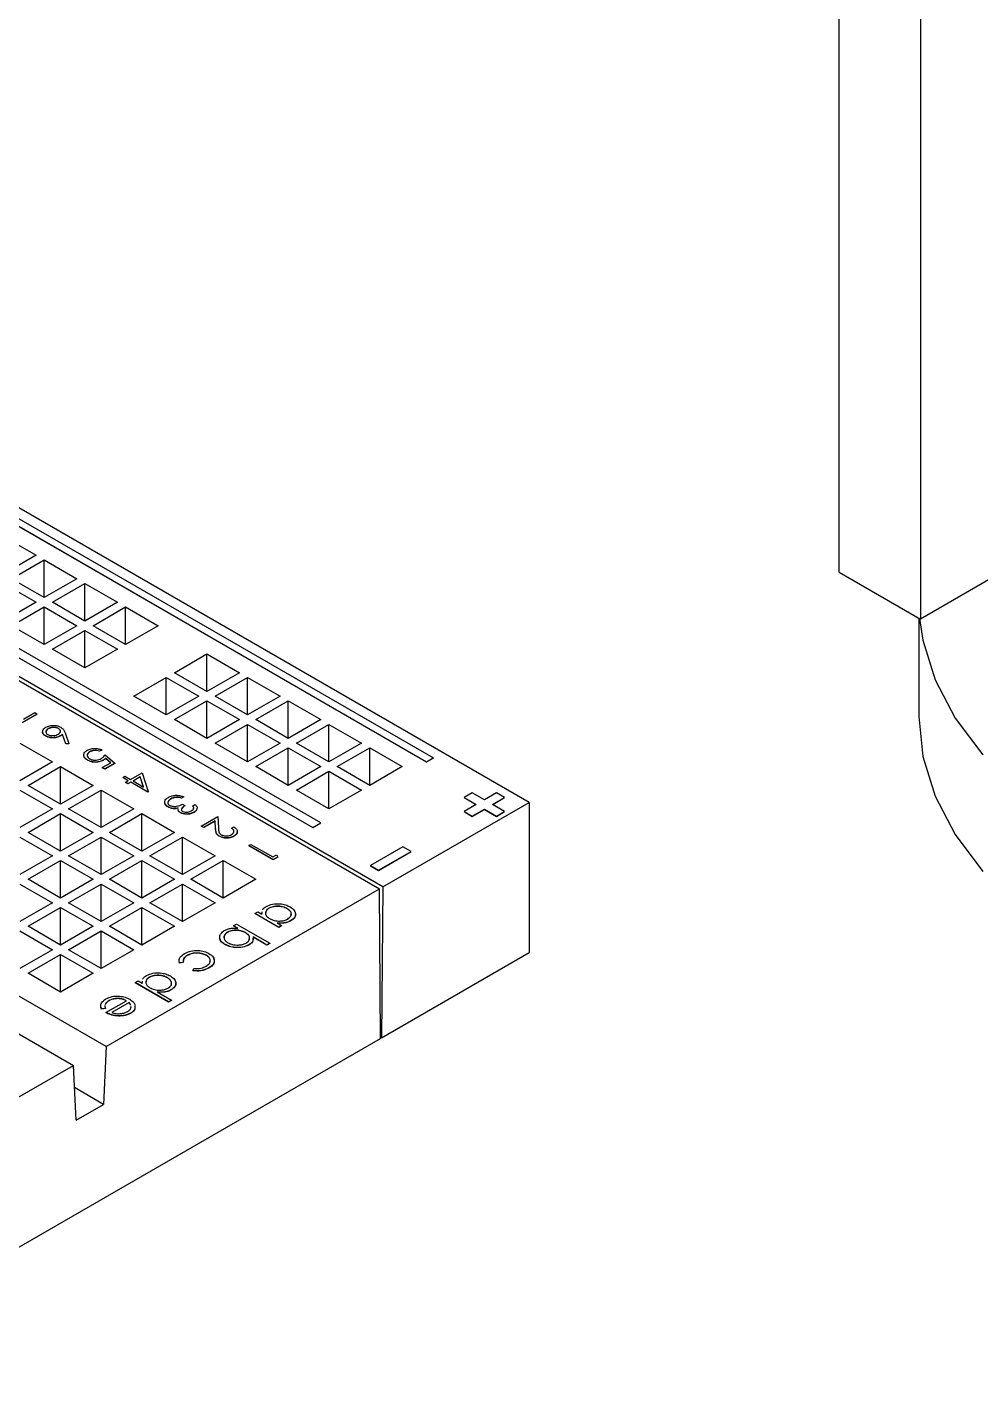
# Model space of a CAD drawing. Header units: millimetres. Extents: x 45 to 155, y 46 to 185.
# Drawn here: x 107.76 to 116.04, y 159.73 to 171.44 of the extents above; entities that cross this region are included whole.
import ezdxf

# ---------------------------------------------------------------- set-up
doc = ezdxf.new("R2010")
doc.units = ezdxf.units.MM

msp = doc.modelspace()

# ---------------------------------------------------------------- linework, layer by layer
at = {"color": 7, "linetype": 'Continuous', "lineweight": 25}
for p, q in [((115.522, 172.273), (115.522, 166.289)), ((114.815, 166.698), (114.815, 171.826)), ((112.12, 164.696), (100.482, 171.415)), ((100.906, 171.009), (111.23, 165.049)), ((100.906, 171.007), (111.23, 165.047)), ((111.286, 165.082), (100.962, 171.041)), ((99.18, 170.664), (110.819, 163.945)), ((110.848, 163.962), (99.209, 170.681)), ((99.916, 170.437), (110.24, 164.478)), ((99.916, 170.436), (110.24, 164.476)), ((110.31, 164.518), (99.987, 170.478)), ((108.444, 162.574), (96.805, 169.293)), ((96.522, 169.129), (108.161, 162.41)), ((117.674, 167.532), (115.522, 166.289)), ((107.553, 167.007), (107.835, 166.844)), ((107.835, 166.844), (107.553, 166.68)), ((107.623, 166.639), (107.906, 166.803)), ((107.906, 166.803), (108.189, 166.639)), ((107.906, 166.476), (107.906, 166.803)), ((107.906, 166.476), (107.623, 166.639)), ((108.189, 166.639), (107.906, 166.476)), ((114.815, 166.698), (115.522, 166.289)), ((107.553, 166.599), (107.835, 166.435)), ((107.977, 166.435), (108.26, 166.599)), ((108.26, 166.599), (108.543, 166.435)), ((108.26, 166.272), (108.26, 166.599)), ((107.835, 166.435), (107.553, 166.272)), ((107.623, 166.231), (107.906, 166.394)), ((107.906, 166.394), (108.189, 166.231)), ((107.906, 166.068), (107.906, 166.394)), ((108.26, 166.272), (107.977, 166.435)), ((108.543, 166.435), (108.26, 166.272)), ((108.33, 166.231), (108.613, 166.394)), ((108.613, 166.394), (108.896, 166.231)), ((108.613, 166.068), (108.613, 166.394)), ((115.507, 166.298), (115.507, 165.446)), ((107.906, 166.068), (107.623, 166.231)), ((108.189, 166.231), (107.906, 166.068)), ((107.977, 166.027), (108.26, 166.19)), ((108.26, 166.19), (108.543, 166.027)), ((108.26, 165.864), (108.26, 166.19)), ((108.613, 166.068), (108.33, 166.231)), ((108.896, 166.231), (108.613, 166.068)), ((108.26, 165.864), (107.977, 166.027)), ((108.543, 166.027), (108.26, 165.864)), ((109.037, 165.823), (109.32, 165.986)), ((109.32, 165.986), (109.603, 165.823)), ((109.32, 165.66), (109.32, 165.986)), ((109.32, 165.66), (109.037, 165.823)), ((109.603, 165.823), (109.32, 165.66)), ((108.684, 165.619), (108.967, 165.782)), ((108.967, 165.782), (109.25, 165.619)), ((108.967, 165.456), (108.967, 165.782)), ((109.391, 165.619), (109.674, 165.782)), ((109.674, 165.782), (109.957, 165.619)), ((109.674, 165.456), (109.674, 165.782)), ((108.967, 165.456), (108.684, 165.619)), ((109.25, 165.619), (108.967, 165.456)), ((109.037, 165.415), (109.32, 165.578)), ((109.32, 165.578), (109.603, 165.415)), ((109.32, 165.252), (109.32, 165.578)), ((109.674, 165.456), (109.391, 165.619)), ((109.957, 165.619), (109.674, 165.456)), ((109.745, 165.415), (110.027, 165.578)), ((110.027, 165.578), (110.31, 165.415)), ((110.027, 165.252), (110.027, 165.578)), ((107.846, 165.463), (107.715, 165.388)), ((107.846, 165.462), (107.715, 165.386)), ((107.726, 165.419), (107.824, 165.476)), ((107.824, 165.476), (107.846, 165.463)), ((107.846, 165.463), (107.846, 165.462)), ((107.941, 165.336), (107.941, 165.334)), ((108.029, 165.338), (108.029, 165.337)), ((109.32, 165.252), (109.037, 165.415)), ((109.603, 165.415), (109.32, 165.252)), ((109.391, 165.211), (109.674, 165.374)), ((109.674, 165.374), (109.957, 165.211)), ((109.674, 165.047), (109.674, 165.374)), ((110.027, 165.252), (109.745, 165.415)), ((110.31, 165.415), (110.027, 165.252)), ((110.098, 165.211), (110.381, 165.374)), ((110.381, 165.374), (110.664, 165.211)), ((110.381, 165.047), (110.381, 165.374)), ((107.919, 165.273), (107.919, 165.272)), ((108.045, 165.273), (108.045, 165.272)), ((108.094, 165.205), (108.065, 165.287)), ((108.065, 165.287), (108.065, 165.286)), ((108.094, 165.204), (108.065, 165.286)), ((108.087, 165.3), (108.12, 165.207)), ((107.694, 165.211), (107.977, 165.047)), ((108.12, 165.207), (108.094, 165.205)), ((108.12, 165.206), (108.094, 165.204)), ((108.094, 165.205), (108.094, 165.204)), ((108.12, 165.207), (108.12, 165.206)), ((108.302, 165.136), (108.302, 165.135)), ((108.406, 165.152), (108.387, 165.141)), ((108.406, 165.151), (108.387, 165.14)), ((108.387, 165.141), (108.387, 165.14)), ((108.406, 165.152), (108.406, 165.151)), ((108.436, 165.11), (108.52, 165.036)), ((109.674, 165.047), (109.391, 165.211)), ((109.957, 165.211), (109.674, 165.047)), ((109.745, 165.007), (110.027, 165.17)), ((110.027, 165.17), (110.31, 165.007)), ((110.027, 164.843), (110.027, 165.17)), ((110.381, 165.047), (110.098, 165.211)), ((110.664, 165.211), (110.381, 165.047)), ((110.452, 165.007), (110.735, 165.17)), ((110.735, 165.17), (111.017, 165.007)), ((110.735, 164.843), (110.735, 165.17)), ((107.977, 165.047), (107.694, 164.884)), ((107.765, 164.843), (108.048, 165.007)), ((108.048, 165.007), (108.33, 164.843)), ((108.048, 164.68), (108.048, 165.007)), ((108.282, 165.064), (108.282, 165.062)), ((108.411, 164.998), (108.484, 165.04)), ((108.433, 164.986), (108.411, 164.998)), ((108.411, 164.998), (108.411, 164.997)), ((108.433, 164.984), (108.411, 164.997)), ((108.418, 165.062), (108.418, 165.061)), ((108.52, 165.036), (108.433, 164.986)), ((108.52, 165.035), (108.433, 164.984)), ((108.433, 164.986), (108.433, 164.984)), ((108.484, 165.04), (108.439, 165.079)), ((108.439, 165.079), (108.439, 165.077)), ((108.482, 165.039), (108.439, 165.077)), ((108.52, 165.036), (108.52, 165.035)), ((110.027, 164.843), (109.745, 165.007)), ((110.31, 165.007), (110.027, 164.843)), ((110.735, 164.843), (110.452, 165.007)), ((111.017, 165.007), (110.735, 164.843)), ((111.23, 165.049), (111.286, 165.082)), ((111.23, 165.047), (111.286, 165.08)), ((111.23, 165.049), (111.23, 165.047)), ((111.286, 165.082), (111.286, 165.08)), ((108.588, 164.912), (108.607, 164.923)), ((108.637, 164.884), (108.588, 164.912)), ((108.588, 164.912), (108.588, 164.911)), ((108.636, 164.883), (108.588, 164.911)), ((108.607, 164.923), (108.656, 164.895)), ((108.613, 164.87), (108.637, 164.884)), ((108.634, 164.857), (108.613, 164.87)), ((108.613, 164.87), (108.613, 164.868)), ((108.634, 164.856), (108.613, 164.868)), ((108.659, 164.871), (108.634, 164.857)), ((108.659, 164.87), (108.634, 164.856)), ((108.656, 164.895), (108.757, 164.953)), ((108.806, 164.787), (108.659, 164.871)), ((108.659, 164.871), (108.659, 164.87)), ((108.806, 164.785), (108.659, 164.87)), ((108.741, 164.919), (108.678, 164.882)), ((108.678, 164.882), (108.77, 164.829)), ((108.741, 164.917), (108.679, 164.881)), ((108.77, 164.829), (108.741, 164.919)), ((108.741, 164.919), (108.741, 164.917)), ((108.769, 164.83), (108.741, 164.917)), ((108.757, 164.953), (108.81, 164.789)), ((110.098, 164.802), (110.381, 164.966)), ((110.381, 164.966), (110.664, 164.802)), ((110.381, 164.639), (110.381, 164.966)), ((107.694, 164.802), (107.977, 164.639)), ((108.048, 164.68), (107.765, 164.843)), ((108.33, 164.843), (108.048, 164.68)), ((108.118, 164.639), (108.401, 164.802)), ((108.401, 164.802), (108.684, 164.639)), ((108.401, 164.476), (108.401, 164.802)), ((108.634, 164.857), (108.634, 164.856)), ((108.81, 164.789), (108.806, 164.787)), ((108.81, 164.787), (108.806, 164.785)), ((108.806, 164.787), (108.806, 164.785)), ((108.81, 164.789), (108.81, 164.787)), ((110.381, 164.639), (110.098, 164.802)), ((110.664, 164.802), (110.381, 164.639)), ((111.626, 164.78), (111.555, 164.739)), ((111.732, 164.718), (111.626, 164.78)), ((111.838, 164.78), (111.732, 164.718)), ((111.908, 164.739), (111.838, 164.78)), ((107.977, 164.639), (107.694, 164.476)), ((108.401, 164.476), (108.118, 164.639)), ((108.684, 164.639), (108.401, 164.476)), ((108.98, 164.658), (108.98, 164.656)), ((109.007, 164.727), (109.007, 164.725)), ((109.031, 164.643), (109.031, 164.641)), ((109.054, 164.74), (109.054, 164.739)), ((109.119, 164.744), (109.1, 164.733)), ((109.119, 164.743), (109.1, 164.732)), ((109.1, 164.733), (109.1, 164.732)), ((109.108, 164.681), (109.129, 164.669)), ((109.119, 164.744), (109.119, 164.743)), ((109.129, 164.669), (109.129, 164.667)), ((109.197, 164.667), (109.216, 164.678)), ((109.197, 164.667), (109.197, 164.666)), ((110.848, 163.962), (112.12, 164.696)), ((111.555, 164.739), (111.661, 164.678)), ((111.555, 164.739), (111.555, 164.737)), ((111.555, 164.737), (111.659, 164.677)), ((111.661, 164.678), (111.555, 164.616)), ((111.626, 164.576), (111.732, 164.637)), ((111.626, 164.574), (111.732, 164.635)), ((111.732, 164.637), (111.838, 164.576)), ((111.732, 164.637), (111.732, 164.635)), ((111.732, 164.635), (111.838, 164.574)), ((111.802, 164.678), (111.908, 164.739)), ((111.908, 164.616), (111.802, 164.678)), ((111.804, 164.677), (111.908, 164.737)), ((111.908, 164.739), (111.908, 164.737)), ((112.12, 164.696), (112.12, 163.39)), ((107.765, 164.435), (108.048, 164.598)), ((108.048, 164.598), (108.33, 164.435)), ((108.048, 164.272), (108.048, 164.598)), ((108.472, 164.435), (108.755, 164.598)), ((108.755, 164.598), (109.037, 164.435)), ((108.755, 164.272), (108.755, 164.598)), ((109.091, 164.606), (109.091, 164.605)), ((109.208, 164.61), (109.208, 164.609)), ((109.271, 164.49), (109.415, 164.573)), ((109.391, 164.534), (109.293, 164.477)), ((109.391, 164.533), (109.293, 164.476)), ((109.395, 164.471), (109.391, 164.534)), ((109.391, 164.534), (109.391, 164.533)), ((109.395, 164.469), (109.391, 164.533)), ((109.415, 164.573), (109.421, 164.475)), ((110.24, 164.478), (110.31, 164.518)), ((110.24, 164.476), (110.31, 164.517)), ((110.31, 164.518), (110.31, 164.517)), ((111.555, 164.616), (111.626, 164.576)), ((111.555, 164.616), (111.555, 164.615)), ((111.555, 164.615), (111.626, 164.574)), ((111.626, 164.576), (111.626, 164.574)), ((111.838, 164.576), (111.908, 164.616)), ((111.838, 164.574), (111.908, 164.615)), ((111.838, 164.576), (111.838, 164.574)), ((111.908, 164.616), (111.908, 164.615)), ((108.048, 164.272), (107.765, 164.435)), ((108.33, 164.435), (108.048, 164.272)), ((108.755, 164.272), (108.472, 164.435)), ((109.037, 164.435), (108.755, 164.272)), ((109.293, 164.477), (109.271, 164.49)), ((109.271, 164.49), (109.271, 164.488)), ((109.293, 164.476), (109.271, 164.488)), ((109.293, 164.477), (109.293, 164.476)), ((109.395, 164.471), (109.395, 164.469)), ((109.428, 164.402), (109.428, 164.401)), ((109.535, 164.473), (109.554, 164.484)), ((109.535, 164.473), (109.535, 164.471)), ((109.555, 164.403), (109.555, 164.401)), ((110.24, 164.478), (110.24, 164.476)), ((107.694, 164.394), (107.977, 164.231)), ((108.118, 164.231), (108.401, 164.394)), ((108.401, 164.394), (108.684, 164.231)), ((108.401, 164.068), (108.401, 164.394)), ((108.825, 164.231), (109.108, 164.394)), ((109.108, 164.394), (109.391, 164.231)), ((109.108, 164.068), (109.108, 164.394)), ((109.684, 164.32), (109.703, 164.331)), ((109.896, 164.198), (109.684, 164.32)), ((109.684, 164.32), (109.684, 164.319)), ((109.896, 164.196), (109.684, 164.319)), ((109.703, 164.331), (109.894, 164.221)), ((111.024, 164.31), (110.742, 164.147)), ((111.095, 164.269), (111.024, 164.31)), ((107.977, 164.231), (107.694, 164.068)), ((107.765, 164.027), (108.048, 164.19)), ((108.048, 164.19), (108.33, 164.027)), ((108.048, 163.864), (108.048, 164.19)), ((108.401, 164.068), (108.118, 164.231)), ((108.684, 164.231), (108.401, 164.068)), ((108.472, 164.027), (108.755, 164.19)), ((108.755, 164.19), (109.037, 164.027)), ((108.755, 163.864), (108.755, 164.19)), ((109.108, 164.068), (108.825, 164.231)), ((109.391, 164.231), (109.108, 164.068)), ((109.179, 164.027), (109.462, 164.19)), ((109.462, 164.19), (109.745, 164.027)), ((109.462, 163.864), (109.462, 164.19)), ((109.894, 164.221), (109.926, 164.24)), ((109.936, 164.22), (109.896, 164.198)), ((109.936, 164.219), (109.896, 164.196)), ((109.896, 164.198), (109.896, 164.196)), ((109.926, 164.24), (109.936, 164.22)), ((109.936, 164.22), (109.936, 164.219)), ((110.812, 164.106), (111.095, 164.269)), ((110.812, 164.104), (111.095, 164.268)), ((111.095, 164.269), (111.095, 164.268)), ((110.742, 164.147), (110.742, 164.145)), ((110.742, 164.147), (110.812, 164.106)), ((110.742, 164.145), (110.812, 164.104)), ((110.812, 164.106), (110.812, 164.104)), ((107.694, 163.986), (107.977, 163.823)), ((108.048, 163.864), (107.765, 164.027)), ((108.33, 164.027), (108.048, 163.864)), ((108.118, 163.823), (108.401, 163.986)), ((108.401, 163.986), (108.684, 163.823)), ((108.401, 163.66), (108.401, 163.986)), ((108.444, 162.574), (110.819, 163.945)), ((108.755, 163.864), (108.472, 164.027)), ((109.037, 164.027), (108.755, 163.864)), ((108.825, 163.823), (109.108, 163.986)), ((109.108, 163.986), (109.391, 163.823)), ((109.108, 163.66), (109.108, 163.986)), ((109.462, 163.864), (109.179, 164.027)), ((109.745, 164.027), (109.462, 163.864)), ((110.829, 162.644), (110.819, 163.945)), ((110.848, 163.962), (110.838, 162.649)), ((107.977, 163.823), (107.694, 163.66)), ((108.401, 163.66), (108.118, 163.823)), ((108.684, 163.823), (108.401, 163.66)), ((109.108, 163.66), (108.825, 163.823)), ((109.391, 163.823), (109.108, 163.66)), ((107.765, 163.619), (108.048, 163.782)), ((108.048, 163.782), (108.33, 163.619)), ((108.048, 163.455), (108.048, 163.782)), ((108.472, 163.619), (108.755, 163.782)), ((108.755, 163.782), (109.037, 163.619)), ((108.755, 163.455), (108.755, 163.782)), ((109.737, 163.73), (109.762, 163.745)), ((109.944, 163.611), (109.737, 163.73)), ((109.737, 163.73), (109.737, 163.729)), ((109.944, 163.609), (109.737, 163.729)), ((109.762, 163.745), (109.798, 163.724)), ((109.798, 163.724), (109.801, 163.743)), ((109.798, 163.723), (109.799, 163.73)), ((109.86, 163.776), (109.86, 163.775)), ((110.018, 163.773), (110.018, 163.771)), ((107.694, 163.578), (107.977, 163.415)), ((108.048, 163.455), (107.765, 163.619)), ((108.33, 163.619), (108.048, 163.455)), ((108.118, 163.415), (108.401, 163.578)), ((108.401, 163.578), (108.684, 163.415)), ((108.401, 163.251), (108.401, 163.578)), ((108.755, 163.455), (108.472, 163.619)), ((109.037, 163.619), (108.755, 163.455)), ((109.552, 163.623), (109.577, 163.638)), ((109.59, 163.601), (109.552, 163.623)), ((109.552, 163.623), (109.552, 163.622)), ((109.59, 163.6), (109.552, 163.622)), ((109.577, 163.638), (109.868, 163.471)), ((109.931, 163.648), (109.969, 163.626)), ((109.969, 163.626), (109.944, 163.611)), ((109.969, 163.624), (109.944, 163.609)), ((109.944, 163.611), (109.944, 163.609)), ((109.969, 163.626), (109.969, 163.624)), ((110.05, 163.668), (110.05, 163.666)), ((109.477, 163.461), (109.477, 163.46)), ((109.498, 163.567), (109.498, 163.565)), ((109.656, 163.564), (109.656, 163.562)), ((109.842, 163.456), (109.721, 163.526)), ((109.842, 163.454), (109.721, 163.524)), ((109.868, 163.471), (109.842, 163.456)), ((109.868, 163.469), (109.842, 163.454)), ((109.868, 163.471), (109.868, 163.469)), ((107.977, 163.415), (107.694, 163.251)), ((107.765, 163.21), (108.048, 163.374)), ((108.048, 163.374), (108.33, 163.21)), ((108.048, 163.047), (108.048, 163.374)), ((108.401, 163.251), (108.118, 163.415)), ((108.684, 163.415), (108.401, 163.251)), ((109.149, 163.366), (109.149, 163.364)), ((109.315, 163.367), (109.315, 163.365)), ((109.684, 163.457), (109.684, 163.455)), ((109.842, 163.456), (109.842, 163.454)), ((110.838, 162.649), (112.12, 163.39)), ((109.081, 163.299), (109.08, 163.312)), ((109.115, 163.304), (109.081, 163.301)), ((109.115, 163.303), (109.081, 163.299)), ((109.081, 163.301), (109.081, 163.299)), ((109.116, 163.32), (109.115, 163.303)), ((109.115, 163.304), (109.115, 163.303)), ((109.199, 163.233), (109.206, 163.252)), ((109.199, 163.233), (109.199, 163.231)), ((109.337, 163.257), (109.337, 163.255)), ((108.048, 163.047), (107.765, 163.21)), ((108.33, 163.21), (108.048, 163.047)), ((108.696, 163.129), (108.722, 163.144)), ((108.986, 162.962), (108.696, 163.129)), ((108.696, 163.129), (108.696, 163.128)), ((108.986, 162.96), (108.696, 163.128)), ((108.722, 163.144), (108.757, 163.123)), ((108.757, 163.123), (108.761, 163.142)), ((108.757, 163.122), (108.759, 163.129)), ((108.82, 163.176), (108.82, 163.174)), ((108.978, 163.172), (108.978, 163.171)), ((108.888, 163.048), (109.012, 162.977)), ((109.009, 163.067), (109.009, 163.066)), ((108.438, 162.905), (108.405, 162.9)), ((108.438, 162.903), (108.405, 162.898)), ((108.405, 162.9), (108.405, 162.898)), ((108.438, 162.905), (108.438, 162.903)), ((108.442, 162.87), (108.62, 162.972)), ((108.47, 162.973), (108.47, 162.972)), ((108.643, 162.956), (108.493, 162.87)), ((108.643, 162.955), (108.493, 162.868)), ((108.643, 162.956), (108.643, 162.955)), ((108.662, 162.918), (108.66, 162.925)), ((108.696, 162.931), (108.696, 162.93)), ((109.012, 162.977), (108.986, 162.962)), ((109.012, 162.975), (108.986, 162.96)), ((108.986, 162.962), (108.986, 162.96)), ((109.012, 162.977), (109.012, 162.975)), ((108.442, 162.87), (108.442, 162.868)), ((108.536, 162.841), (108.536, 162.839)), ((108.657, 162.864), (108.657, 162.862)), ((105.775, 159.727), (110.829, 162.644)), ((110.838, 162.649), (110.829, 162.654)), ((108.444, 162.574), (108.421, 162.071)), ((105.785, 161.039), (108.161, 162.41)), ((108.183, 161.933), (108.161, 162.41)), ((108.421, 162.071), (108.17, 162.216)), ((108.183, 161.933), (108.421, 162.071))]:
    msp.add_line(p, q, dxfattribs=at)
at = {"color": 7, "linetype": 'Continuous', "lineweight": 25, "flags": 128}
for points in [[(115.515, 166.294), (115.543, 166.106), (115.649, 165.762), (115.823, 165.428), (116.063, 165.108)], [(115.507, 165.446), (115.507, 165.442), (115.543, 165.094), (115.649, 164.75), (115.823, 164.416), (116.063, 164.095)]]:
    msp.add_lwpolyline(points, dxfattribs=at)
at = {"color": 7, "linetype": 'Continuous', "lineweight": 25}
for points, knots in [([(107.919, 165.273), (107.91, 165.28), (107.893, 165.292), (107.89, 165.315), (107.9, 165.335), (107.913, 165.344), (107.92, 165.349)], [0, 0, 0, 0, 0.279693, 0.558958, 0.779486, 1, 1, 1, 1]), ([(107.92, 165.349), (107.931, 165.354), (107.952, 165.364), (107.991, 165.366), (108.025, 165.361), (108.041, 165.353), (108.049, 165.349)], [0, 0, 0, 0, 0.279672, 0.559096, 0.779558, 1, 1, 1, 1]), ([(107.941, 165.336), (107.935, 165.332), (107.923, 165.324), (107.919, 165.309), (107.923, 165.295), (107.932, 165.288), (107.937, 165.285)], [0, 0, 0, 0, 0.280022, 0.559893, 0.780009, 1, 1, 1, 1]), ([(107.941, 165.334), (107.935, 165.33), (107.924, 165.323), (107.923, 165.314), (107.922, 165.311)], [0, 0, 0, 0, 0.59247, 1, 1, 1, 1]), ([(108.029, 165.338), (108.022, 165.342), (108.007, 165.348), (107.98, 165.348), (107.957, 165.344), (107.946, 165.339), (107.941, 165.336)], [0, 0, 0, 0, 0.2789932, 0.5587948, 0.7792669, 1, 1, 1, 1]), ([(108.029, 165.337), (108.022, 165.34), (108.007, 165.346), (107.98, 165.347), (107.957, 165.343), (107.946, 165.337), (107.941, 165.334)], [0, 0, 0, 0, 0.278993, 0.558795, 0.779267, 1, 1, 1, 1]), ([(108.027, 165.288), (108.033, 165.292), (108.045, 165.3), (108.048, 165.315), (108.043, 165.329), (108.034, 165.335), (108.029, 165.338)], [0, 0, 0, 0, 0.280131, 0.559468, 0.779693, 1, 1, 1, 1]), ([(108.045, 165.308), (108.046, 165.311), (108.048, 165.317), (108.043, 165.327), (108.034, 165.334), (108.029, 165.337)], [0, 0, 0, 0, 0.209607, 0.604729, 1, 1, 1, 1]), ([(108.049, 165.349), (108.056, 165.344), (108.067, 165.336), (108.077, 165.323), (108.083, 165.312), (108.085, 165.304), (108.087, 165.3)], [0, 0, 0, 0, 0.339326, 0.559448, 0.7797, 1, 1, 1, 1]), ([(107.919, 165.272), (107.91, 165.278), (107.896, 165.287), (107.895, 165.299), (107.895, 165.303)], [0, 0, 0, 0, 0.678643, 1, 1, 1, 1]), ([(108.045, 165.273), (108.034, 165.269), (108.014, 165.259), (107.976, 165.257), (107.943, 165.262), (107.927, 165.27), (107.919, 165.273)], [0, 0, 0, 0, 0.279638, 0.559326, 0.779527, 1, 1, 1, 1]), ([(108.045, 165.272), (108.034, 165.267), (108.014, 165.258), (107.976, 165.255), (107.943, 165.26), (107.927, 165.268), (107.919, 165.272)], [0, 0, 0, 0, 0.279638, 0.559326, 0.779527, 1, 1, 1, 1]), ([(107.937, 165.285), (107.944, 165.282), (107.96, 165.275), (107.987, 165.276), (108.01, 165.28), (108.021, 165.286), (108.027, 165.288)], [0, 0, 0, 0, 0.278784, 0.558598, 0.779144, 1, 1, 1, 1]), ([(108.065, 165.287), (108.061, 165.285), (108.055, 165.28), (108.048, 165.275), (108.045, 165.273)], [0, 0, 0, 0, 0.55991, 1, 1, 1, 1]), ([(108.065, 165.286), (108.061, 165.283), (108.055, 165.278), (108.048, 165.274), (108.045, 165.272)], [0, 0, 0, 0, 0.55991, 1, 1, 1, 1]), ([(108.282, 165.064), (108.272, 165.071), (108.253, 165.085), (108.246, 165.111), (108.257, 165.133), (108.273, 165.144), (108.281, 165.15)], [0, 0, 0, 0, 0.279894, 0.559306, 0.779426, 1, 1, 1, 1]), ([(108.282, 165.062), (108.272, 165.069), (108.255, 165.08), (108.253, 165.094), (108.253, 165.099)], [0, 0, 0, 0, 0.635709, 1, 1, 1, 1]), ([(108.302, 165.136), (108.295, 165.131), (108.281, 165.121), (108.278, 165.102), (108.285, 165.086), (108.296, 165.078), (108.302, 165.074)], [0, 0, 0, 0, 0.279617, 0.559357, 0.779559, 1, 1, 1, 1]), ([(108.281, 165.15), (108.291, 165.154), (108.312, 165.164), (108.348, 165.166), (108.381, 165.162), (108.398, 165.156), (108.406, 165.152)], [0, 0, 0, 0, 0.279632, 0.559041, 0.779372, 1, 1, 1, 1]), ([(108.302, 165.135), (108.295, 165.13), (108.283, 165.122), (108.282, 165.112), (108.282, 165.108)], [0, 0, 0, 0, 0.647069, 1, 1, 1, 1]), ([(108.387, 165.141), (108.379, 165.144), (108.364, 165.149), (108.339, 165.148), (108.318, 165.144), (108.307, 165.139), (108.302, 165.136)], [0, 0, 0, 0, 0.2800056, 0.5592025, 0.7796045, 1, 1, 1, 1]), ([(108.387, 165.14), (108.379, 165.142), (108.364, 165.147), (108.339, 165.147), (108.318, 165.142), (108.307, 165.137), (108.302, 165.135)], [0, 0, 0, 0, 0.2800056, 0.5592025, 0.7796045, 1, 1, 1, 1]), ([(108.4, 165.077), (108.408, 165.082), (108.423, 165.093), (108.432, 165.105), (108.436, 165.11)], [0, 0, 0, 0, 0.559424, 1, 1, 1, 1]), ([(108.418, 165.062), (108.407, 165.057), (108.385, 165.046), (108.343, 165.045), (108.308, 165.051), (108.291, 165.059), (108.282, 165.064)], [0, 0, 0, 0, 0.279686, 0.559005, 0.779285, 1, 1, 1, 1]), ([(108.418, 165.061), (108.407, 165.055), (108.385, 165.045), (108.343, 165.043), (108.308, 165.049), (108.291, 165.058), (108.282, 165.062)], [0, 0, 0, 0, 0.279686, 0.559005, 0.779285, 1, 1, 1, 1]), ([(108.302, 165.074), (108.31, 165.07), (108.326, 165.063), (108.357, 165.062), (108.382, 165.067), (108.394, 165.074), (108.4, 165.077)], [0, 0, 0, 0, 0.279577, 0.558669, 0.779074, 1, 1, 1, 1]), ([(108.439, 165.079), (108.436, 165.076), (108.43, 165.07), (108.422, 165.064), (108.418, 165.062)], [0, 0, 0, 0, 0.560064, 1, 1, 1, 1]), ([(108.439, 165.077), (108.436, 165.074), (108.43, 165.068), (108.422, 165.063), (108.418, 165.061)], [0, 0, 0, 0, 0.560064, 1, 1, 1, 1]), ([(108.985, 164.739), (108.996, 164.745), (109.017, 164.755), (109.056, 164.759), (109.091, 164.754), (109.109, 164.747), (109.119, 164.744)], [0, 0, 0, 0, 0.279886, 0.558979, 0.779263, 1, 1, 1, 1]), ([(108.98, 164.658), (108.971, 164.664), (108.954, 164.678), (108.951, 164.703), (108.962, 164.724), (108.978, 164.734), (108.985, 164.739)], [0, 0, 0, 0, 0.279342, 0.558834, 0.779273, 1, 1, 1, 1]), ([(108.98, 164.656), (108.971, 164.663), (108.956, 164.672), (108.956, 164.685), (108.956, 164.689)], [0, 0, 0, 0, 0.696652, 1, 1, 1, 1]), ([(109.007, 164.727), (109, 164.722), (108.986, 164.713), (108.979, 164.696), (108.982, 164.681), (108.992, 164.673), (108.998, 164.67)], [0, 0, 0, 0, 0.280589, 0.560141, 0.780308, 1, 1, 1, 1]), ([(109.007, 164.725), (109, 164.721), (108.987, 164.712), (108.979, 164.697), (108.982, 164.69), (108.982, 164.688)], [0, 0, 0, 0, 0.432144, 0.862691, 1, 1, 1, 1]), ([(109.031, 164.643), (109.02, 164.644), (109.001, 164.647), (108.987, 164.654), (108.98, 164.658)], [0, 0, 0, 0, 0.55946, 1, 1, 1, 1]), ([(109.031, 164.641), (109.02, 164.643), (109.001, 164.645), (108.987, 164.653), (108.98, 164.656)], [0, 0, 0, 0, 0.55946, 1, 1, 1, 1]), ([(108.998, 164.67), (109.002, 164.668), (109.01, 164.664), (109.03, 164.66), (109.068, 164.661), (109.092, 164.673), (109.108, 164.681)], [0, 0, 0, 0, 0.1255755, 0.251167, 0.5006043, 1, 1, 1, 1]), ([(109.054, 164.74), (109.044, 164.739), (109.026, 164.737), (109.013, 164.73), (109.007, 164.727)], [0, 0, 0, 0, 0.558748, 1, 1, 1, 1]), ([(109.054, 164.739), (109.044, 164.738), (109.026, 164.735), (109.013, 164.728), (109.007, 164.725)], [0, 0, 0, 0, 0.558748, 1, 1, 1, 1]), ([(109.072, 164.646), (109.064, 164.645), (109.051, 164.642), (109.037, 164.643), (109.031, 164.643)], [0, 0, 0, 0, 0.5597945, 1, 1, 1, 1]), ([(109.072, 164.644), (109.064, 164.643), (109.051, 164.64), (109.037, 164.641), (109.031, 164.641)], [0, 0, 0, 0, 0.5597945, 1, 1, 1, 1]), ([(109.1, 164.733), (109.091, 164.736), (109.077, 164.74), (109.061, 164.74), (109.054, 164.74)], [0, 0, 0, 0, 0.560694, 1, 1, 1, 1]), ([(109.1, 164.732), (109.091, 164.734), (109.077, 164.738), (109.061, 164.739), (109.054, 164.739)], [0, 0, 0, 0, 0.560694, 1, 1, 1, 1]), ([(109.091, 164.606), (109.086, 164.609), (109.077, 164.615), (109.069, 164.627), (109.071, 164.635), (109.071, 164.638)], [0, 0, 0, 0, 0.341174, 0.682075, 1, 1, 1, 1]), ([(109.129, 164.669), (109.119, 164.661), (109.102, 164.65), (109.097, 164.633), (109.102, 164.623), (109.107, 164.619), (109.11, 164.617)], [0, 0, 0, 0, 0.499406, 0.748973, 0.87454, 1, 1, 1, 1]), ([(109.129, 164.667), (109.118, 164.66), (109.103, 164.65), (109.101, 164.638), (109.1, 164.636)], [0, 0, 0, 0, 0.8021025, 1, 1, 1, 1]), ([(109.186, 164.623), (109.191, 164.626), (109.201, 164.633), (109.208, 164.649), (109.201, 164.66), (109.197, 164.667)], [0, 0, 0, 0, 0.280622, 0.560395, 1, 1, 1, 1]), ([(109.204, 164.643), (109.204, 164.643), (109.208, 164.651), (109.202, 164.659), (109.197, 164.666)], [0, 0, 0, 0, 0.100156, 1, 1, 1, 1]), ([(109.216, 164.678), (109.222, 164.672), (109.234, 164.66), (109.235, 164.64), (109.226, 164.623), (109.214, 164.615), (109.208, 164.61)], [0, 0, 0, 0, 0.280288, 0.55968, 0.779747, 1, 1, 1, 1]), ([(109.233, 164.639), (109.233, 164.639), (109.234, 164.633), (109.225, 164.621), (109.214, 164.613), (109.208, 164.609)], [0, 0, 0, 0, 0.063633, 0.531618, 1, 1, 1, 1]), ([(109.091, 164.605), (109.086, 164.608), (109.077, 164.614), (109.07, 164.623), (109.071, 164.629), (109.071, 164.63)], [0, 0, 0, 0, 0.414927, 0.829523, 1, 1, 1, 1]), ([(109.208, 164.61), (109.198, 164.606), (109.179, 164.597), (109.145, 164.593), (109.113, 164.596), (109.098, 164.603), (109.091, 164.606)], [0, 0, 0, 0, 0.280085, 0.559868, 0.780099, 1, 1, 1, 1]), ([(109.208, 164.609), (109.198, 164.604), (109.179, 164.595), (109.145, 164.591), (109.113, 164.595), (109.098, 164.601), (109.091, 164.605)], [0, 0, 0, 0, 0.280085, 0.559868, 0.780099, 1, 1, 1, 1]), ([(109.11, 164.617), (109.116, 164.615), (109.13, 164.61), (109.16, 164.611), (109.176, 164.618), (109.186, 164.623)], [0, 0, 0, 0, 0.278884, 0.56004, 1, 1, 1, 1]), ([(109.428, 164.402), (109.419, 164.409), (109.404, 164.42), (109.399, 164.439), (109.396, 164.455), (109.395, 164.466), (109.395, 164.471)], [0, 0, 0, 0, 0.33837, 0.558748, 0.779361, 1, 1, 1, 1]), ([(109.428, 164.401), (109.419, 164.407), (109.404, 164.418), (109.399, 164.437), (109.396, 164.453), (109.395, 164.464), (109.395, 164.469)], [0, 0, 0, 0, 0.33837, 0.558748, 0.779361, 1, 1, 1, 1]), ([(109.421, 164.475), (109.421, 164.468), (109.421, 164.456), (109.424, 164.439), (109.43, 164.425), (109.44, 164.418), (109.445, 164.414)], [0, 0, 0, 0, 0.340561, 0.560884, 0.780595, 1, 1, 1, 1]), ([(109.555, 164.403), (109.545, 164.398), (109.524, 164.388), (109.486, 164.386), (109.452, 164.391), (109.436, 164.398), (109.428, 164.402)], [0, 0, 0, 0, 0.27989, 0.559224, 0.779582, 1, 1, 1, 1]), ([(109.555, 164.401), (109.545, 164.396), (109.524, 164.386), (109.486, 164.384), (109.452, 164.389), (109.436, 164.397), (109.428, 164.401)], [0, 0, 0, 0, 0.27989, 0.559224, 0.779582, 1, 1, 1, 1]), ([(109.445, 164.414), (109.453, 164.411), (109.468, 164.404), (109.495, 164.404), (109.518, 164.408), (109.529, 164.413), (109.534, 164.416)], [0, 0, 0, 0, 0.279151, 0.55896, 0.779341, 1, 1, 1, 1]), ([(109.534, 164.416), (109.541, 164.421), (109.554, 164.43), (109.557, 164.447), (109.549, 164.461), (109.54, 164.469), (109.535, 164.473)], [0, 0, 0, 0, 0.279729, 0.558969, 0.779193, 1, 1, 1, 1]), ([(109.553, 164.438), (109.554, 164.441), (109.557, 164.448), (109.549, 164.46), (109.539, 164.467), (109.535, 164.471)], [0, 0, 0, 0, 0.237064, 0.618029, 1, 1, 1, 1]), ([(109.554, 164.484), (109.563, 164.477), (109.581, 164.464), (109.586, 164.439), (109.577, 164.418), (109.563, 164.408), (109.555, 164.403)], [0, 0, 0, 0, 0.280033, 0.559551, 0.779669, 1, 1, 1, 1]), ([(109.581, 164.447), (109.582, 164.443), (109.586, 164.433), (109.577, 164.416), (109.562, 164.406), (109.555, 164.401)], [0, 0, 0, 0, 0.213013, 0.606316, 1, 1, 1, 1]), ([(109.837, 163.792), (109.854, 163.8), (109.889, 163.815), (109.951, 163.816), (110.005, 163.807), (110.031, 163.794), (110.044, 163.787)], [0, 0, 0, 0, 0.279134, 0.558941, 0.779354, 1, 1, 1, 1]), ([(109.805, 163.761), (109.805, 163.762), (109.807, 163.775), (109.823, 163.784), (109.837, 163.792)], [0, 0, 0, 0, 0.114327, 1, 1, 1, 1]), ([(109.86, 163.776), (109.85, 163.769), (109.83, 163.753), (109.827, 163.726), (109.84, 163.702), (109.857, 163.691), (109.865, 163.685)], [0, 0, 0, 0, 0.27941, 0.558867, 0.779267, 1, 1, 1, 1]), ([(109.86, 163.775), (109.849, 163.767), (109.834, 163.756), (109.833, 163.742), (109.833, 163.738)], [0, 0, 0, 0, 0.690916, 1, 1, 1, 1]), ([(110.018, 163.773), (110.005, 163.779), (109.979, 163.791), (109.933, 163.795), (109.891, 163.79), (109.871, 163.781), (109.86, 163.776)], [0, 0, 0, 0, 0.2798, 0.559648, 0.779917, 1, 1, 1, 1]), ([(110.018, 163.771), (110.005, 163.777), (109.979, 163.789), (109.933, 163.793), (109.891, 163.789), (109.871, 163.779), (109.86, 163.775)], [0, 0, 0, 0, 0.2798, 0.559648, 0.779917, 1, 1, 1, 1]), ([(110.023, 163.682), (110.033, 163.69), (110.053, 163.705), (110.056, 163.732), (110.043, 163.756), (110.027, 163.767), (110.018, 163.773)], [0, 0, 0, 0, 0.279284, 0.558726, 0.779399, 1, 1, 1, 1]), ([(110.05, 163.715), (110.052, 163.721), (110.055, 163.734), (110.043, 163.754), (110.026, 163.766), (110.018, 163.771)], [0, 0, 0, 0, 0.27576, 0.637939, 1, 1, 1, 1]), ([(110.044, 163.787), (110.058, 163.778), (110.085, 163.758), (110.093, 163.723), (110.082, 163.691), (110.061, 163.676), (110.05, 163.668)], [0, 0, 0, 0, 0.2798216, 0.5596545, 0.7798543, 1, 1, 1, 1]), ([(110.086, 163.732), (110.088, 163.728), (110.093, 163.714), (110.082, 163.689), (110.061, 163.674), (110.05, 163.666)], [0, 0, 0, 0, 0.188935, 0.594517, 1, 1, 1, 1]), ([(109.477, 163.461), (109.464, 163.471), (109.436, 163.491), (109.428, 163.526), (109.439, 163.558), (109.46, 163.573), (109.471, 163.581)], [0, 0, 0, 0, 0.279882, 0.559685, 0.779859, 1, 1, 1, 1]), ([(109.471, 163.581), (109.48, 163.586), (109.499, 163.595), (109.54, 163.604), (109.571, 163.603), (109.59, 163.601)], [0, 0, 0, 0, 0.280542, 0.560872, 1, 1, 1, 1]), ([(109.656, 163.564), (109.643, 163.57), (109.617, 163.582), (109.571, 163.586), (109.528, 163.581), (109.508, 163.572), (109.498, 163.567)], [0, 0, 0, 0, 0.280065, 0.559687, 0.779815, 1, 1, 1, 1]), ([(109.656, 163.562), (109.643, 163.568), (109.617, 163.58), (109.571, 163.585), (109.528, 163.58), (109.508, 163.57), (109.498, 163.565)], [0, 0, 0, 0, 0.280065, 0.559687, 0.779815, 1, 1, 1, 1]), ([(109.865, 163.685), (109.878, 163.679), (109.904, 163.667), (109.951, 163.663), (109.993, 163.668), (110.013, 163.677), (110.023, 163.682)], [0, 0, 0, 0, 0.280088, 0.559724, 0.779822, 1, 1, 1, 1]), ([(110.05, 163.668), (110.041, 163.664), (110.023, 163.654), (109.981, 163.645), (109.95, 163.646), (109.931, 163.648)], [0, 0, 0, 0, 0.280603, 0.561024, 1, 1, 1, 1]), ([(110.05, 163.666), (110.041, 163.662), (110.023, 163.653), (109.981, 163.643), (109.95, 163.645), (109.931, 163.646)], [0, 0, 0, 0, 0.280603, 0.561024, 1, 1, 1, 1]), ([(109.477, 163.46), (109.463, 163.469), (109.439, 163.485), (109.436, 163.506), (109.435, 163.513)], [0, 0, 0, 0, 0.615093, 1, 1, 1, 1]), ([(109.498, 163.567), (109.488, 163.559), (109.468, 163.544), (109.466, 163.517), (109.478, 163.493), (109.494, 163.482), (109.503, 163.476)], [0, 0, 0, 0, 0.279321, 0.558783, 0.779387, 1, 1, 1, 1]), ([(109.498, 163.565), (109.487, 163.558), (109.468, 163.543), (109.468, 163.525), (109.469, 163.516)], [0, 0, 0, 0, 0.521262, 1, 1, 1, 1]), ([(109.684, 163.457), (109.667, 163.449), (109.632, 163.434), (109.57, 163.433), (109.516, 163.442), (109.49, 163.455), (109.477, 163.461)], [0, 0, 0, 0, 0.279136, 0.558923, 0.779356, 1, 1, 1, 1]), ([(109.684, 163.455), (109.667, 163.448), (109.632, 163.433), (109.57, 163.432), (109.516, 163.441), (109.49, 163.453), (109.477, 163.46)], [0, 0, 0, 0, 0.279136, 0.558923, 0.779356, 1, 1, 1, 1]), ([(109.503, 163.476), (109.516, 163.47), (109.542, 163.459), (109.588, 163.454), (109.63, 163.459), (109.65, 163.468), (109.661, 163.473)], [0, 0, 0, 0, 0.2798518, 0.559677, 0.7799201, 1, 1, 1, 1]), ([(109.661, 163.473), (109.67, 163.48), (109.69, 163.495), (109.694, 163.523), (109.681, 163.547), (109.664, 163.558), (109.656, 163.564)], [0, 0, 0, 0, 0.2793638, 0.5588951, 0.7793173, 1, 1, 1, 1]), ([(109.688, 163.508), (109.69, 163.513), (109.693, 163.525), (109.681, 163.545), (109.664, 163.556), (109.656, 163.562)], [0, 0, 0, 0, 0.25574, 0.62765, 1, 1, 1, 1]), ([(109.721, 163.526), (109.722, 163.511), (109.724, 163.486), (109.697, 163.466), (109.684, 163.457)], [0, 0, 0, 0, 0.559595, 1, 1, 1, 1]), ([(109.72, 163.516), (109.72, 163.504), (109.722, 163.482), (109.697, 163.464), (109.684, 163.455)], [0, 0, 0, 0, 0.502461, 1, 1, 1, 1]), ([(109.081, 163.301), (109.079, 163.309), (109.075, 163.325), (109.087, 163.355), (109.111, 163.371), (109.125, 163.381)], [0, 0, 0, 0, 0.280359, 0.56077, 1, 1, 1, 1]), ([(109.149, 163.366), (109.136, 163.356), (109.112, 163.337), (109.114, 163.314), (109.115, 163.304)], [0, 0, 0, 0, 0.55843, 1, 1, 1, 1]), ([(109.149, 163.364), (109.134, 163.354), (109.117, 163.343), (109.117, 163.33), (109.117, 163.328)], [0, 0, 0, 0, 0.9099324, 1, 1, 1, 1]), ([(109.125, 163.381), (109.143, 163.389), (109.177, 163.406), (109.241, 163.41), (109.298, 163.402), (109.325, 163.389), (109.338, 163.383)], [0, 0, 0, 0, 0.279844, 0.559358, 0.779606, 1, 1, 1, 1]), ([(109.315, 163.367), (109.301, 163.373), (109.274, 163.385), (109.224, 163.388), (109.181, 163.381), (109.16, 163.371), (109.149, 163.366)], [0, 0, 0, 0, 0.2795994, 0.5590698, 0.7794237, 1, 1, 1, 1]), ([(109.315, 163.365), (109.301, 163.371), (109.274, 163.383), (109.224, 163.387), (109.181, 163.38), (109.16, 163.369), (109.149, 163.364)], [0, 0, 0, 0, 0.2795994, 0.5590698, 0.7794237, 1, 1, 1, 1]), ([(109.313, 163.272), (109.324, 163.28), (109.346, 163.295), (109.351, 163.323), (109.341, 163.349), (109.324, 163.361), (109.315, 163.367)], [0, 0, 0, 0, 0.279871, 0.559413, 0.779656, 1, 1, 1, 1]), ([(109.345, 163.311), (109.347, 163.315), (109.351, 163.327), (109.341, 163.347), (109.324, 163.359), (109.315, 163.365)], [0, 0, 0, 0, 0.218898, 0.609359, 1, 1, 1, 1]), ([(109.338, 163.383), (109.352, 163.372), (109.381, 163.351), (109.388, 163.314), (109.372, 163.28), (109.349, 163.265), (109.337, 163.257)], [0, 0, 0, 0, 0.279671, 0.559111, 0.779454, 1, 1, 1, 1]), ([(109.337, 163.257), (109.314, 163.246), (109.273, 163.228), (109.222, 163.231), (109.199, 163.233)], [0, 0, 0, 0, 0.560279, 1, 1, 1, 1]), ([(109.337, 163.255), (109.314, 163.245), (109.273, 163.226), (109.222, 163.23), (109.199, 163.231)], [0, 0, 0, 0, 0.560279, 1, 1, 1, 1]), ([(109.206, 163.252), (109.228, 163.251), (109.269, 163.25), (109.299, 163.265), (109.313, 163.272)], [0, 0, 0, 0, 0.558668, 1, 1, 1, 1]), ([(109.377, 163.338), (109.381, 163.329), (109.388, 163.309), (109.372, 163.279), (109.349, 163.263), (109.337, 163.255)], [0, 0, 0, 0, 0.319244, 0.659466, 1, 1, 1, 1]), ([(108.764, 163.16), (108.764, 163.162), (108.766, 163.174), (108.782, 163.183), (108.796, 163.191)], [0, 0, 0, 0, 0.114327, 1, 1, 1, 1]), ([(108.82, 163.176), (108.81, 163.168), (108.79, 163.153), (108.786, 163.125), (108.799, 163.102), (108.816, 163.09), (108.825, 163.085)], [0, 0, 0, 0, 0.27941, 0.558867, 0.779267, 1, 1, 1, 1]), ([(108.82, 163.174), (108.809, 163.166), (108.793, 163.156), (108.792, 163.142), (108.792, 163.137)], [0, 0, 0, 0, 0.690916, 1, 1, 1, 1]), ([(108.796, 163.191), (108.813, 163.199), (108.848, 163.214), (108.911, 163.215), (108.964, 163.206), (108.99, 163.193), (109.003, 163.187)], [0, 0, 0, 0, 0.279134, 0.558941, 0.779354, 1, 1, 1, 1]), ([(108.978, 163.172), (108.965, 163.178), (108.939, 163.19), (108.892, 163.194), (108.85, 163.19), (108.83, 163.18), (108.82, 163.176)], [0, 0, 0, 0, 0.2798, 0.559648, 0.779917, 1, 1, 1, 1]), ([(108.978, 163.171), (108.965, 163.176), (108.939, 163.188), (108.892, 163.193), (108.85, 163.188), (108.83, 163.179), (108.82, 163.174)], [0, 0, 0, 0, 0.2798, 0.559648, 0.779917, 1, 1, 1, 1]), ([(108.983, 163.081), (108.993, 163.089), (109.013, 163.104), (109.015, 163.131), (109.002, 163.155), (108.986, 163.166), (108.978, 163.172)], [0, 0, 0, 0, 0.2792845, 0.5587256, 0.7793987, 1, 1, 1, 1]), ([(109.01, 163.115), (109.011, 163.12), (109.014, 163.133), (109.002, 163.153), (108.986, 163.165), (108.978, 163.171)], [0, 0, 0, 0, 0.27576, 0.637939, 1, 1, 1, 1]), ([(109.003, 163.187), (109.017, 163.177), (109.044, 163.157), (109.052, 163.122), (109.042, 163.09), (109.02, 163.075), (109.009, 163.067)], [0, 0, 0, 0, 0.279822, 0.559655, 0.779854, 1, 1, 1, 1]), ([(109.045, 163.131), (109.047, 163.127), (109.052, 163.113), (109.041, 163.088), (109.02, 163.073), (109.009, 163.066)], [0, 0, 0, 0, 0.188935, 0.594517, 1, 1, 1, 1]), ([(108.442, 162.987), (108.459, 162.995), (108.493, 163.011), (108.557, 163.013), (108.611, 163.003), (108.637, 162.991), (108.65, 162.984)], [0, 0, 0, 0, 0.279748, 0.558726, 0.779385, 1, 1, 1, 1]), ([(108.62, 162.972), (108.608, 162.978), (108.583, 162.99), (108.538, 162.993), (108.498, 162.987), (108.479, 162.978), (108.47, 162.973)], [0, 0, 0, 0, 0.280047, 0.559531, 0.779618, 1, 1, 1, 1]), ([(108.825, 163.085), (108.837, 163.079), (108.863, 163.066), (108.91, 163.062), (108.952, 163.067), (108.973, 163.076), (108.983, 163.081)], [0, 0, 0, 0, 0.280088, 0.559724, 0.779822, 1, 1, 1, 1]), ([(109.009, 163.067), (109, 163.063), (108.981, 163.053), (108.939, 163.045), (108.908, 163.047), (108.888, 163.048)], [0, 0, 0, 0, 0.2804167, 0.5607103, 1, 1, 1, 1]), ([(109.009, 163.066), (109, 163.061), (108.981, 163.052), (108.939, 163.043), (108.908, 163.045), (108.888, 163.046)], [0, 0, 0, 0, 0.2804167, 0.5607103, 1, 1, 1, 1]), ([(108.405, 162.9), (108.402, 162.908), (108.394, 162.926), (108.402, 162.958), (108.427, 162.976), (108.442, 162.987)], [0, 0, 0, 0, 0.280998, 0.561504, 1, 1, 1, 1]), ([(108.405, 162.898), (108.401, 162.907), (108.395, 162.918), (108.398, 162.93), (108.399, 162.933)], [0, 0, 0, 0, 0.7429485, 1, 1, 1, 1]), ([(108.435, 162.93), (108.434, 162.927), (108.433, 162.919), (108.436, 162.91), (108.438, 162.905)], [0, 0, 0, 0, 0.3543773, 1, 1, 1, 1]), ([(108.434, 162.922), (108.434, 162.921), (108.433, 162.915), (108.436, 162.909), (108.438, 162.903)], [0, 0, 0, 0, 0.126546, 1, 1, 1, 1]), ([(108.47, 162.973), (108.46, 162.967), (108.444, 162.956), (108.438, 162.943), (108.435, 162.938)], [0, 0, 0, 0, 0.606556, 1, 1, 1, 1]), ([(108.47, 162.972), (108.46, 162.965), (108.444, 162.955), (108.438, 162.941), (108.435, 162.936)], [0, 0, 0, 0, 0.606556, 1, 1, 1, 1]), ([(108.62, 162.971), (108.608, 162.977), (108.583, 162.988), (108.538, 162.991), (108.498, 162.986), (108.479, 162.976), (108.47, 162.972)], [0, 0, 0, 0, 0.280047, 0.559531, 0.779618, 1, 1, 1, 1]), ([(108.493, 162.87), (108.506, 162.866), (108.53, 162.858), (108.571, 162.859), (108.605, 162.866), (108.622, 162.874), (108.63, 162.878)], [0, 0, 0, 0, 0.280272, 0.559329, 0.779689, 1, 1, 1, 1]), ([(108.63, 162.878), (108.64, 162.885), (108.657, 162.896), (108.66, 162.912), (108.662, 162.918)], [0, 0, 0, 0, 0.559311, 1, 1, 1, 1]), ([(108.657, 162.934), (108.657, 162.936), (108.655, 162.944), (108.648, 162.951), (108.643, 162.956)], [0, 0, 0, 0, 0.2539086, 1, 1, 1, 1]), ([(108.657, 162.934), (108.657, 162.936), (108.655, 162.943), (108.648, 162.95), (108.643, 162.955)], [0, 0, 0, 0, 0.202212, 1, 1, 1, 1]), ([(108.65, 162.984), (108.663, 162.976), (108.686, 162.96), (108.693, 162.94), (108.696, 162.931)], [0, 0, 0, 0, 0.5594544, 1, 1, 1, 1]), ([(108.695, 162.924), (108.695, 162.912), (108.695, 162.89), (108.67, 162.872), (108.657, 162.864)], [0, 0, 0, 0, 0.511023, 1, 1, 1, 1]), ([(108.695, 162.922), (108.695, 162.911), (108.695, 162.888), (108.67, 162.871), (108.657, 162.862)], [0, 0, 0, 0, 0.511023, 1, 1, 1, 1]), ([(108.536, 162.841), (108.516, 162.844), (108.481, 162.85), (108.454, 162.864), (108.442, 162.87)], [0, 0, 0, 0, 0.558938, 1, 1, 1, 1]), ([(108.536, 162.839), (108.516, 162.842), (108.481, 162.848), (108.454, 162.862), (108.442, 162.868)], [0, 0, 0, 0, 0.558938, 1, 1, 1, 1]), ([(108.657, 162.864), (108.637, 162.855), (108.601, 162.839), (108.556, 162.84), (108.536, 162.841)], [0, 0, 0, 0, 0.55871, 1, 1, 1, 1]), ([(108.657, 162.862), (108.637, 162.853), (108.601, 162.837), (108.556, 162.839), (108.536, 162.839)], [0, 0, 0, 0, 0.55871, 1, 1, 1, 1])]:
    msp.add_open_spline(points, degree=3, knots=knots, dxfattribs=at)

doc.saveas('drawing.dxf')
